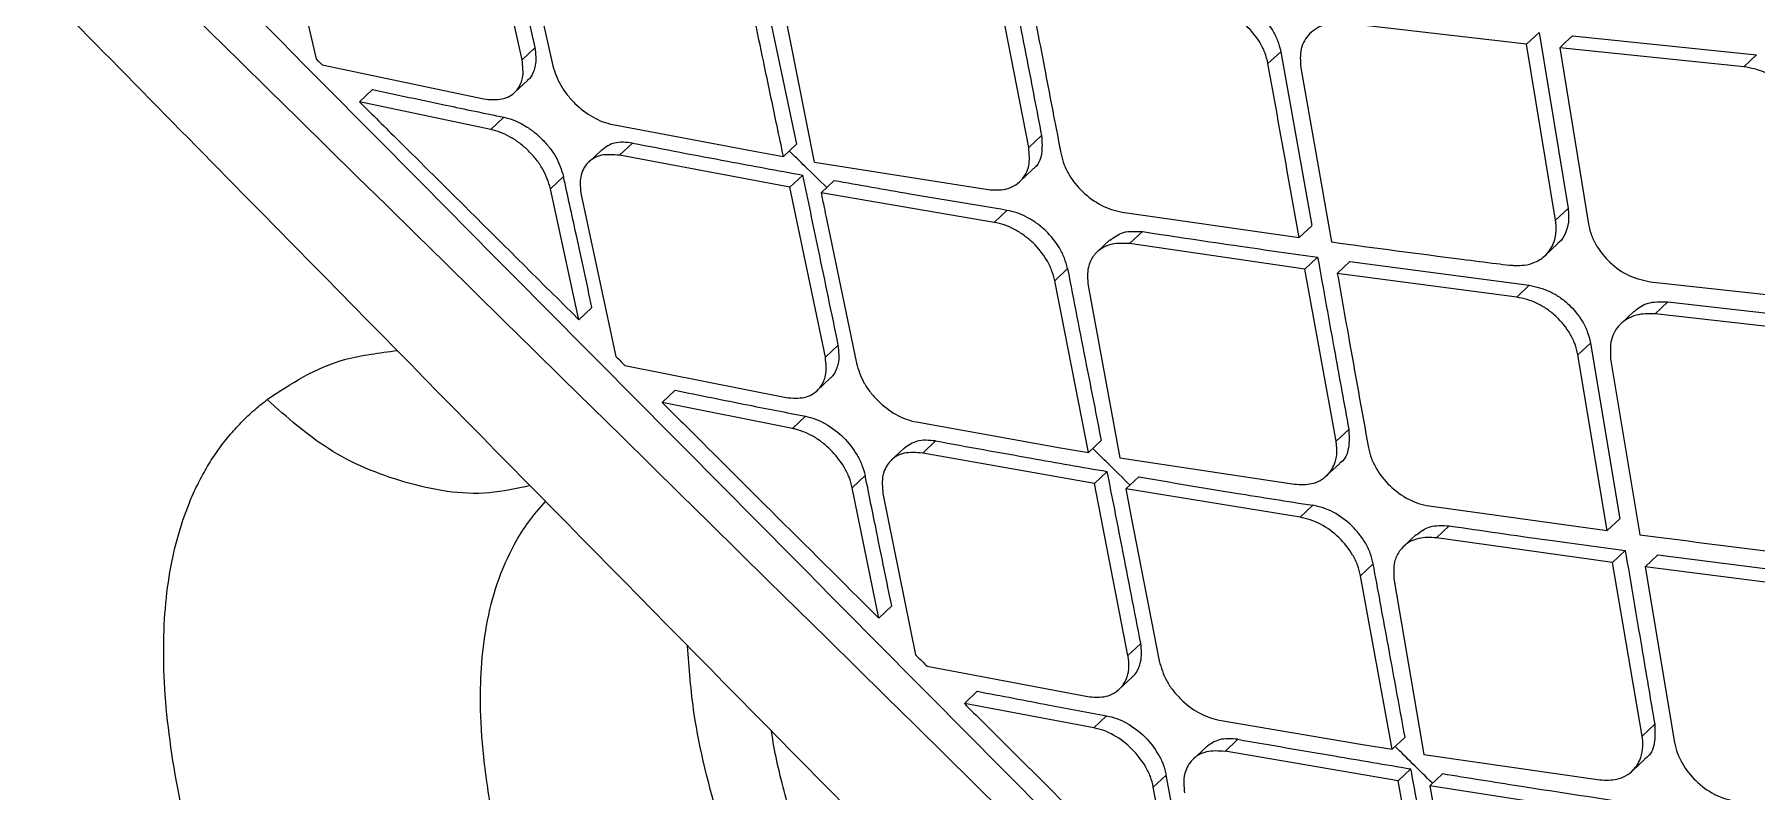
# Model space of a CAD drawing. Extents: x 0 to 84, y -21 to 126.
# Drawn here: x 66.501 to 67.949, y 65.54 to 66.176 of the extents above; entities that cross this region are included whole.
import ezdxf

# ---------------------------------------------------------------- set-up
doc = ezdxf.new("R2010")
doc.units = 0
doc.header["$MEASUREMENT"] = 0
doc.layers.add('1', color=4, linetype='Continuous')

# ---------------------------------------------------------------- blocks, each defined once
blk = doc.blocks.new('PRODIGY')
at = {"layer": '1', "color": 3, "linetype": 'Continuous', "lineweight": 25}
for p, q in [((66.7066, 66.2919), (66.7381, 66.1557)), ((66.9114, 66.1548), (66.8798, 66.2959)), ((66.9102, 66.2713), (66.9372, 66.1497)), ((67.112, 66.2264), (67.142, 66.0838)), ((67.3374, 66.0811), (67.3096, 66.2242)), ((67.1573, 66.0689), (67.1289, 66.212)), ((67.7559, 66.1679), (67.6028, 66.1855)), ((67.7559, 66.1679), (67.7665, 66.1778)), ((67.7665, 66.1778), (67.7909, 66.0299)), ((67.7945, 66.1748), (67.9493, 66.1589)), ((66.9114, 66.1548), (66.9224, 66.1651)), ((67.5385, 66.1516), (67.5492, 66.1616)), ((67.5492, 66.1616), (67.5754, 66.0155)), ((67.7803, 66.0199), (67.7559, 66.1678)), ((67.9387, 66.1489), (67.7838, 66.1648)), ((67.7838, 66.1648), (67.808, 66.0167)), ((67.9387, 66.1489), (67.9493, 66.1589)), ((66.7432, 66.1506), (66.8793, 66.1219)), ((67.566, 66.1481), (67.592, 66.0017)), ((66.7746, 66.1195), (66.7856, 66.1299)), ((66.9051, 66.1274), (66.9161, 66.1377)), ((66.885, 66.0962), (66.7746, 66.1195)), ((66.885, 66.0962), (66.896, 66.1065)), ((66.9878, 66.1003), (67.1096, 66.0775)), ((66.9934, 66.0746), (67.0043, 66.0848)), ((67.1311, 66.0736), (67.142, 66.0838)), ((67.3374, 66.0811), (67.3481, 66.0912)), ((66.9783, 66.0791), (66.9674, 66.0688)), ((67.1366, 66.0477), (66.9934, 66.0746)), ((67.1096, 66.0775), (67.1311, 66.0736)), ((66.9353, 66.0465), (66.9462, 66.0568)), ((67.1366, 66.0477), (67.1474, 66.0579)), ((67.1573, 66.0689), (67.3031, 66.0457)), ((67.3299, 66.0526), (67.3406, 66.0627)), ((66.9592, 65.9363), (66.9353, 66.0465)), ((66.961, 66.0413), (66.9903, 65.9055)), ((67.1664, 65.9048), (67.1366, 66.0477)), ((67.1628, 66.043), (67.1736, 66.0532)), ((67.3082, 66.0182), (67.1628, 66.043)), ((67.3082, 66.0182), (67.3189, 66.0283)), ((67.4158, 66.0268), (67.5648, 66.0054)), ((67.7803, 66.0199), (67.7909, 66.0299)), ((67.1673, 66.0212), (67.1924, 65.9)), ((67.5648, 66.0054), (67.5754, 66.0154)), ((67.4056, 66.0034), (67.3948, 65.9933)), ((67.4222, 66.0003), (67.4329, 66.0104)), ((67.5695, 65.9789), (67.4222, 66.0003)), ((67.7715, 65.9903), (67.782, 66.0001)), ((67.5695, 65.9789), (67.5802, 65.9889)), ((67.6074, 65.9852), (67.5968, 65.9751)), ((67.6074, 65.9852), (67.7582, 65.9654)), ((67.37, 65.9793), (67.3592, 65.9692)), ((67.3875, 65.8249), (67.3592, 65.9692)), ((67.5957, 65.8343), (67.5695, 65.9789)), ((67.7476, 65.9554), (67.5968, 65.9751)), ((67.8597, 65.9683), (68.0134, 65.9513)), ((67.3872, 65.9651), (67.4139, 65.8204)), ((67.7476, 65.9554), (67.7582, 65.9654)), ((66.9701, 65.9467), (66.9592, 65.9364)), ((67.8461, 65.9432), (67.8354, 65.9331)), ((67.864, 65.9413), (67.8746, 65.9513)), ((68.0175, 65.9242), (67.864, 65.9413)), ((67.8746, 65.9513), (68.0281, 65.9342)), ((67.1664, 65.9048), (67.1772, 65.9151)), ((67.799, 65.9068), (67.8097, 65.9168)), ((67.8097, 65.9168), (67.8344, 65.7692)), ((66.9978, 65.898), (67.1333, 65.871)), ((67.8238, 65.7592), (67.799, 65.9068)), ((67.8266, 65.9034), (67.8511, 65.7556)), ((67.1596, 65.877), (67.1704, 65.8872)), ((67.0291, 65.8669), (67.0401, 65.8771)), ((67.1387, 65.8451), (67.0291, 65.8669)), ((67.1387, 65.8451), (67.1496, 65.8553)), ((67.2429, 65.8505), (67.364, 65.8289)), ((67.5957, 65.8343), (67.6064, 65.8443)), ((67.2326, 65.8285), (67.2217, 65.8183)), ((67.2482, 65.8244), (67.259, 65.8346)), ((67.3926, 65.7987), (67.2482, 65.8244)), ((67.364, 65.8289), (67.3875, 65.8249)), ((67.3875, 65.8249), (67.3982, 65.835)), ((67.3926, 65.7987), (67.4034, 65.8089)), ((67.4139, 65.8204), (67.5607, 65.7982)), ((67.5878, 65.8054), (67.5985, 65.8154)), ((67.1998, 65.8055), (67.1889, 65.7953)), ((67.2112, 65.6858), (67.1889, 65.7953)), ((67.4208, 65.6543), (67.3926, 65.7987)), ((67.419, 65.7942), (67.4298, 65.8043)), ((67.419, 65.7942), (67.4236, 65.7705)), ((67.5655, 65.7704), (67.419, 65.7942)), ((67.2148, 65.7903), (67.2422, 65.6549)), ((67.5655, 65.7704), (67.5762, 65.7805)), ((67.674, 65.7799), (67.8238, 65.7592)), ((67.4236, 65.7705), (67.447, 65.6497)), ((67.8238, 65.7592), (67.8344, 65.7692)), ((67.6632, 65.7559), (67.6525, 65.7459)), ((67.6802, 65.7531), (67.6909, 65.7632)), ((67.8283, 65.7324), (67.6802, 65.7532)), ((67.8283, 65.7324), (67.8389, 65.7425)), ((67.8556, 65.7288), (67.8662, 65.7388)), ((67.8662, 65.7388), (68.0176, 65.7196)), ((67.6163, 65.7212), (67.627, 65.7313)), ((67.853, 65.5865), (67.8283, 65.7324)), ((67.8556, 65.7288), (67.8804, 65.5812)), ((68.007, 65.7096), (67.8556, 65.7288)), ((67.643, 65.5755), (67.6163, 65.7212)), ((67.6445, 65.7173), (67.6696, 65.5712)), ((67.2112, 65.6858), (67.2221, 65.696)), ((67.4208, 65.6543), (67.4316, 65.6645)), ((67.2519, 65.6452), (67.3869, 65.6198)), ((67.4135, 65.6261), (67.4243, 65.6362)), ((67.2832, 65.614), (67.2941, 65.6242)), ((67.392, 65.5936), (67.2832, 65.614)), ((67.4028, 65.6037), (67.392, 65.5936)), ((67.4974, 65.6001), (67.6179, 65.5796)), ((67.853, 65.5865), (67.8637, 65.5965)), ((67.4864, 65.5774), (67.4756, 65.5673)), ((67.5024, 65.5737), (67.5132, 65.5839)), ((67.6179, 65.5796), (67.643, 65.5755)), ((67.643, 65.5755), (67.6538, 65.5856)), ((67.6479, 65.549), (67.5024, 65.5738)), ((67.6696, 65.5712), (67.8174, 65.5498)), ((67.8447, 65.5572), (67.8554, 65.5673)), ((67.4505, 65.4224), (67.3253, 65.5488)), ((67.4421, 65.5437), (67.4529, 65.5538)), ((67.6479, 65.549), (67.6586, 65.5591)), ((67.6746, 65.4033), (67.6479, 65.549)), ((67.6745, 65.5447), (67.6852, 65.5548)), ((67.463, 65.4348), (67.4421, 65.5437)), ((67.8218, 65.5218), (67.6745, 65.5447))]:
    blk.add_line(p, q, dxfattribs=at)
at = {"layer": '1', "color": 3, "linetype": 'Continuous', "lineweight": 25, "flags": 128}
for points in [[(67.7944, 66.1748), (67.7885, 66.1692), (67.7838, 66.1648)], [(67.6745, 65.5447), (67.6771, 65.5305), (67.6791, 65.5193)]]:
    blk.add_lwpolyline(points, dxfattribs=at)
at = {"layer": '1', "color": 3, "linetype": 'Continuous', "lineweight": 25}
for points, knots in [([(67.3253, 65.5488), (67.1059, 65.7699), (66.7765, 66.1019), (66.3904, 66.4915), (66.1965, 66.6844), (66.0849, 66.7997), (66.047, 66.8629), (66.028, 66.8945)], [0, 0, 0, 0, 0.498043, 0.747571, 0.874859, 0.937491, 1, 1, 1, 1]), ([(69.4918, 63.35), (69.0704, 63.7759), (68.4224, 64.4307), (67.2416, 65.5974), (66.4842, 66.3399), (65.9567, 66.857)], [0, 0, 0, 0, 0.360925, 0.55487, 1, 1, 1, 1]), ([(65.9062, 66.8263), (66.0398, 66.6902), (66.3114, 66.4135), (66.7112, 66.0071), (67.0952, 65.617), (67.4487, 65.2582), (67.7716, 64.9305), (68.0462, 64.6519), (68.2761, 64.4186), (68.4654, 64.2264), (68.6359, 64.0533), (68.7883, 63.8985), (68.9326, 63.7518), (69.0977, 63.5839), (69.2992, 63.3791), (69.5434, 63.1306), (69.8182, 62.8509), (70.1236, 62.5399), (70.4595, 62.1977), (70.8181, 61.8321), (71.1983, 61.4444), (71.5992, 61.0358), (72.0275, 60.5996), (72.4687, 60.1506), (72.7675, 59.8472), (72.9142, 59.6983)], [0, 0, 0, 0, 0.057228, 0.116342, 0.171086, 0.221472, 0.267495, 0.309155, 0.33883, 0.365816, 0.390114, 0.411724, 0.431001, 0.451886, 0.482371, 0.517227, 0.556456, 0.600057, 0.648032, 0.700383, 0.753757, 0.811031, 0.872192, 0.937257, 1, 1, 1, 1]), ([(66.9224, 66.1651), (66.9165, 66.1915), (66.906, 66.2387), (66.8954, 66.2856), (66.8907, 66.3062)], [0, 0, 0, 0, 0.559995, 1, 1, 1, 1]), ([(67.3203, 66.2343), (67.3255, 66.2075), (67.3348, 66.1598), (67.3441, 66.1122), (67.3481, 66.0912)], [0, 0, 0, 0, 0.560004, 1, 1, 1, 1]), ([(67.1311, 66.0736), (67.1293, 66.0821), (67.1243, 66.1059), (67.1143, 66.1535), (67.1061, 66.1925), (67.1011, 66.2162)], [0, 0, 0, 0, 0.180319, 0.5, 1, 1, 1, 1]), ([(67.3367, 66.2203), (67.3413, 66.1962), (67.3501, 66.1506), (67.3593, 66.1024), (67.364, 66.0783), (67.3645, 66.0756)], [0, 0, 0, 0, 0.4999962, 0.9443078, 1, 1, 1, 1]), ([(67.5385, 66.1516), (67.5378, 66.1547), (67.5363, 66.1607), (67.5307, 66.1718), (67.5226, 66.1818), (67.5127, 66.1898), (67.5014, 66.1966), (67.4926, 66.1986), (67.4868, 66.1999)], [0, 0, 0, 0, 0.139264, 0.269151, 0.499873, 0.627582, 0.753819, 1, 1, 1, 1]), ([(67.4975, 66.21), (67.5033, 66.2086), (67.5121, 66.2066), (67.5233, 66.1999), (67.5332, 66.1919), (67.5413, 66.1819), (67.547, 66.1709), (67.5484, 66.1648), (67.5492, 66.1616)], [0, 0, 0, 0, 0.245385, 0.371258, 0.499006, 0.728239, 0.858894, 1, 1, 1, 1]), ([(67.6028, 66.1855), (67.5974, 66.1856), (67.5889, 66.1857), (67.5795, 66.1816), (67.5715, 66.1755), (67.565, 66.1645), (67.5657, 66.1536), (67.566, 66.1481)], [0, 0, 0, 0, 0.237844, 0.36642, 0.501168, 0.750401, 1, 1, 1, 1]), ([(66.9159, 66.1379), (66.9162, 66.1381), (66.919, 66.1395), (66.9209, 66.1441), (66.9239, 66.1525), (66.923, 66.1598), (66.9224, 66.1651)], [0, 0, 0, 0, 0.035153, 0.345951, 0.517941, 1, 1, 1, 1]), ([(66.7381, 66.1557), (66.739, 66.1547), (66.7407, 66.153), (66.7425, 66.1514), (66.7432, 66.1506)], [0, 0, 0, 0, 0.5600819, 1, 1, 1, 1]), ([(66.8793, 66.1219), (66.8846, 66.1214), (66.8952, 66.1205), (66.9054, 66.1265), (66.9101, 66.1337), (66.9128, 66.1423), (66.912, 66.1495), (66.9114, 66.1548)], [0, 0, 0, 0, 0.248523, 0.498675, 0.66224, 0.750249, 1, 1, 1, 1]), ([(66.9372, 66.1497), (66.939, 66.1443), (66.9416, 66.136), (66.9491, 66.1254), (66.9577, 66.1157), (66.9682, 66.1078), (66.9793, 66.1024), (66.985, 66.101), (66.9878, 66.1003)], [0, 0, 0, 0, 0.250732, 0.37728, 0.50088, 0.743372, 0.86992, 1, 1, 1, 1]), ([(67.5648, 66.0054), (67.5618, 66.022), (67.553, 66.0707), (67.5443, 66.1194), (67.5385, 66.1516)], [0, 0, 0, 0, 0.340244, 1, 1, 1, 1]), ([(67.9907, 66.1009), (67.9892, 66.1066), (67.9861, 66.1182), (67.9753, 66.1314), (67.9648, 66.1396), (67.9533, 66.1461), (67.9445, 66.1478), (67.9387, 66.1489)], [0, 0, 0, 0, 0.249543, 0.499113, 0.63423, 0.763041, 1, 1, 1, 1]), ([(66.7856, 66.1299), (66.8061, 66.1254), (66.8427, 66.1176), (66.8797, 66.1099), (66.896, 66.1065)], [0, 0, 0, 0, 0.560003, 1, 1, 1, 1]), ([(66.7746, 66.1195), (66.7855, 66.1087), (66.8163, 66.0782), (66.8778, 66.0172), (66.9284, 65.9669), (66.9592, 65.9364)], [0, 0, 0, 0, 0.176666, 0.499996, 1, 1, 1, 1]), ([(66.896, 66.1065), (66.8988, 66.1058), (66.9043, 66.1044), (66.9127, 66.1002), (66.9206, 66.095), (66.928, 66.0886), (66.9345, 66.0812), (66.9418, 66.0706), (66.9445, 66.0623), (66.9462, 66.0568)], [0, 0, 0, 0, 0.129335, 0.255594, 0.379086, 0.500169, 0.623762, 0.750449, 1, 1, 1, 1]), ([(66.9353, 66.0465), (66.9335, 66.052), (66.9308, 66.0603), (66.9235, 66.071), (66.9169, 66.0783), (66.9095, 66.0848), (66.9015, 66.0901), (66.8932, 66.0941), (66.8878, 66.0955), (66.885, 66.0962)], [0, 0, 0, 0, 0.25045, 0.376675, 0.500316, 0.624756, 0.749584, 0.872259, 1, 1, 1, 1]), ([(67.0043, 66.0848), (66.9989, 66.0854), (66.9884, 66.0864), (66.9817, 66.0813), (66.9785, 66.0789)], [0, 0, 0, 0, 0.519001, 1, 1, 1, 1]), ([(67.0043, 66.0848), (67.0309, 66.0797), (67.0783, 66.0705), (67.1263, 66.0618), (67.1474, 66.0579)], [0, 0, 0, 0, 0.5599984, 1, 1, 1, 1]), ([(67.3481, 66.0912), (67.3485, 66.0859), (67.3491, 66.0754), (67.3452, 66.0656), (67.3408, 66.0631), (67.3405, 66.0629)], [0, 0, 0, 0, 0.478256, 0.956719, 1, 1, 1, 1]), ([(66.9934, 66.0746), (66.9881, 66.075), (66.9774, 66.0759), (66.9659, 66.069), (66.9593, 66.0573), (66.9604, 66.0466), (66.961, 66.0413)], [0, 0, 0, 0, 0.248665, 0.499079, 0.749914, 1, 1, 1, 1]), ([(67.1675, 66.0474), (67.1614, 66.0534), (67.1509, 66.0636), (67.1404, 66.0739), (67.136, 66.0782)], [0, 0, 0, 0, 0.582029, 1, 1, 1, 1]), ([(67.3031, 66.0457), (67.3083, 66.0454), (67.3163, 66.045), (67.3252, 66.0487), (67.3327, 66.0544), (67.3387, 66.065), (67.3378, 66.0757), (67.3374, 66.0811)], [0, 0, 0, 0, 0.233522, 0.363307, 0.501482, 0.750873, 1, 1, 1, 1]), ([(67.3645, 66.0756), (67.3653, 66.0726), (67.3667, 66.0667), (67.3723, 66.0557), (67.3823, 66.0431), (67.3955, 66.0337), (67.407, 66.0286), (67.4129, 66.0274), (67.4158, 66.0268)], [0, 0, 0, 0, 0.136433, 0.26524, 0.499313, 0.745499, 0.871779, 1, 1, 1, 1]), ([(66.9701, 65.9467), (66.9657, 65.9672), (66.9577, 66.004), (66.9497, 66.0407), (66.9462, 66.0568)], [0, 0, 0, 0, 0.560005, 1, 1, 1, 1]), ([(67.1772, 65.9151), (67.1717, 65.9418), (67.1618, 65.9894), (67.1518, 66.037), (67.1474, 66.0579)], [0, 0, 0, 0, 0.560003, 1, 1, 1, 1]), ([(67.1628, 66.043), (67.1636, 66.0389), (67.1651, 66.0317), (67.1666, 66.0244), (67.1673, 66.0212)], [0, 0, 0, 0, 0.559959, 1, 1, 1, 1]), ([(67.3189, 66.0283), (67.2916, 66.0329), (67.2429, 66.0409), (67.1948, 66.0494), (67.1736, 66.0532)], [0, 0, 0, 0, 0.560002, 1, 1, 1, 1]), ([(67.37, 65.9793), (67.3692, 65.9823), (67.3677, 65.9881), (67.3622, 65.9991), (67.3541, 66.0093), (67.3443, 66.0175), (67.3361, 66.0226), (67.3275, 66.0265), (67.3218, 66.0277), (67.3189, 66.0283)], [0, 0, 0, 0, 0.134622, 0.262753, 0.499029, 0.623289, 0.748057, 0.87355, 1, 1, 1, 1]), ([(67.7909, 66.0299), (67.7912, 66.0259), (67.7918, 66.0183), (67.7887, 66.0088), (67.7852, 66.0028), (67.7824, 66.0007), (67.7819, 66.0003)], [0, 0, 0, 0, 0.341677, 0.65472, 0.9391, 1, 1, 1, 1]), ([(67.3592, 65.9692), (67.3585, 65.9721), (67.357, 65.9779), (67.3515, 65.989), (67.3434, 65.9991), (67.3336, 66.0074), (67.3254, 66.0125), (67.3167, 66.0164), (67.311, 66.0176), (67.3082, 66.0182)], [0, 0, 0, 0, 0.134049, 0.261948, 0.498825, 0.623084, 0.748018, 0.87358, 1, 1, 1, 1]), ([(67.743, 65.9822), (67.7444, 65.9821), (67.7482, 65.9819), (67.755, 65.9821), (67.764, 65.9845), (67.7738, 65.9911), (67.7801, 66.0022), (67.7811, 66.0126), (67.7806, 66.018), (67.7803, 66.0194), (67.7803, 66.0198), (67.7803, 66.0199), (67.7803, 66.0199), (67.7803, 66.0199), (67.7803, 66.0199), (67.7803, 66.0199)], [0, 0, 0, 0, 0.056546, 0.158921, 0.307186, 0.501259, 0.749967, 0.936841, 0.983971, 0.995877, 0.998912, 0.999681, 0.999916, 0.999993, 1, 1, 1, 1]), ([(67.808, 66.0167), (67.8087, 66.0134), (67.8102, 66.0071), (67.8159, 65.9959), (67.8259, 65.9836), (67.8418, 65.9723), (67.8537, 65.9696), (67.8597, 65.9683)], [0, 0, 0, 0, 0.145645, 0.277719, 0.500258, 0.751405, 1, 1, 1, 1]), ([(67.4222, 66.0003), (67.4171, 66.0006), (67.4091, 66.001), (67.4, 65.9974), (67.3955, 65.9941), (67.3927, 65.9911), (67.39, 65.9875), (67.3862, 65.9794), (67.3868, 65.9705), (67.3872, 65.9651)], [0, 0, 0, 0, 0.22919, 0.359816, 0.50092, 0.531236, 0.583081, 0.751032, 1, 1, 1, 1]), ([(67.4057, 66.0032), (67.4092, 66.0058), (67.4164, 66.0113), (67.4273, 66.0107), (67.4329, 66.0104)], [0, 0, 0, 0, 0.481751, 1, 1, 1, 1]), ([(67.4329, 66.0104), (67.4603, 66.0063), (67.5091, 65.9989), (67.5585, 65.992), (67.5802, 65.9889)], [0, 0, 0, 0, 0.559993, 1, 1, 1, 1]), ([(67.592, 66.0017), (67.6284, 65.9968), (67.6745, 65.9906), (67.7246, 65.9844), (67.7383, 65.9826), (67.7425, 65.9822), (67.743, 65.9822)], [0, 0, 0, 0, 0.727019, 0.920235, 0.990676, 1, 1, 1, 1]), ([(67.5802, 65.9889), (67.5851, 65.9619), (67.5938, 65.9137), (67.6026, 65.8655), (67.6064, 65.8443)], [0, 0, 0, 0, 0.559998, 1, 1, 1, 1]), ([(67.37, 65.9793), (67.3752, 65.9524), (67.3846, 65.9043), (67.3941, 65.8562), (67.3982, 65.835)], [0, 0, 0, 0, 0.56, 1, 1, 1, 1]), ([(67.5968, 65.9751), (67.5999, 65.9577), (67.6086, 65.909), (67.6173, 65.8602), (67.623, 65.8289)], [0, 0, 0, 0, 0.35742, 1, 1, 1, 1]), ([(67.799, 65.9068), (67.7983, 65.91), (67.7969, 65.9161), (67.7914, 65.9272), (67.7833, 65.9373), (67.7734, 65.9453), (67.7622, 65.9521), (67.7534, 65.9541), (67.7476, 65.9554)], [0, 0, 0, 0, 0.13947, 0.269387, 0.499782, 0.627883, 0.754267, 1, 1, 1, 1]), ([(67.7582, 65.9654), (67.764, 65.9641), (67.7728, 65.9621), (67.784, 65.9554), (67.7939, 65.9474), (67.8019, 65.9374), (67.8075, 65.9262), (67.8089, 65.92), (67.8097, 65.9168)], [0, 0, 0, 0, 0.244831, 0.3709, 0.498956, 0.728004, 0.858737, 1, 1, 1, 1]), ([(67.864, 65.9413), (67.8585, 65.9414), (67.8501, 65.9415), (67.8405, 65.9374), (67.8325, 65.9312), (67.8258, 65.9201), (67.8263, 65.909), (67.8266, 65.9034)], [0, 0, 0, 0, 0.23855, 0.366964, 0.501197, 0.750427, 1, 1, 1, 1]), ([(67.8463, 65.9431), (67.8476, 65.9443), (67.8522, 65.9485), (67.8619, 65.9519), (67.8708, 65.9515), (67.8746, 65.9513)], [0, 0, 0, 0, 0.194533, 0.654889, 1, 1, 1, 1]), ([(66.697, 65.8693), (66.7172, 65.8827), (66.7476, 65.9031), (66.7914, 65.9086), (66.8063, 65.9105)], [0, 0, 0, 0, 0.659921, 1, 1, 1, 1]), ([(67.1703, 65.8874), (67.1706, 65.8876), (67.1734, 65.889), (67.1754, 65.8937), (67.1786, 65.9023), (67.1778, 65.9096), (67.1772, 65.9151)], [0, 0, 0, 0, 0.034582, 0.343965, 0.517633, 1, 1, 1, 1]), ([(66.9903, 65.9055), (66.9917, 65.9041), (66.9942, 65.9016), (66.9967, 65.8991), (66.9978, 65.898)], [0, 0, 0, 0, 0.56, 1, 1, 1, 1]), ([(67.1333, 65.871), (67.1387, 65.8706), (67.1494, 65.8698), (67.1598, 65.876), (67.1647, 65.8834), (67.1676, 65.8922), (67.1669, 65.8995), (67.1664, 65.9048)], [0, 0, 0, 0, 0.248754, 0.498781, 0.661189, 0.750207, 1, 1, 1, 1]), ([(67.1924, 65.9), (67.1941, 65.8944), (67.1967, 65.8861), (67.204, 65.8754), (67.2126, 65.8657), (67.2231, 65.8578), (67.2343, 65.8525), (67.24, 65.8512), (67.2429, 65.8505)], [0, 0, 0, 0, 0.250472, 0.377033, 0.500758, 0.743321, 0.869935, 1, 1, 1, 1]), ([(69.192, 63.2986), (69.1896, 63.2968), (69.1847, 63.2932), (69.177, 63.2882), (69.1691, 63.2834), (69.1608, 63.279), (69.1523, 63.2749), (69.1435, 63.2711), (69.1345, 63.2676), (69.1251, 63.2644), (69.1155, 63.2615), (69.1056, 63.2589), (69.0954, 63.2567), (69.0663, 63.2512), (69.0141, 63.2473), (68.9303, 63.2547), (68.8357, 63.2753), (68.7298, 63.3098), (68.6151, 63.3577), (68.4924, 63.4192), (68.3639, 63.4929), (68.2318, 63.5778), (68.0977, 63.6724), (67.9647, 63.7743), (67.8334, 63.8827), (67.7074, 63.994), (67.5859, 64.1084), (67.4698, 64.2245), (67.3576, 64.3436), (67.2482, 64.4671), (67.1429, 64.5942), (67.0417, 64.7253), (66.948, 64.857), (66.8626, 64.9885), (66.7879, 65.1167), (66.725, 65.2402), (66.675, 65.3567), (66.6389, 65.4642), (66.6165, 65.5618), (66.608, 65.6476), (66.6125, 65.7219), (66.6254, 65.7692), (66.6382, 65.7976), (66.6458, 65.8117), (66.6542, 65.825), (66.6636, 65.8374), (66.6738, 65.8489), (66.6849, 65.8597), (66.693, 65.8661), (66.697, 65.8693)], [0, 0, 0, 0, 0.004866, 0.009726, 0.014582, 0.019434, 0.024284, 0.029133, 0.033982, 0.038832, 0.043684, 0.04854, 0.0534, 0.058266, 0.089137, 0.120009, 0.152167, 0.184325, 0.217168, 0.25001, 0.282852, 0.315695, 0.347853, 0.380012, 0.410883, 0.441755, 0.470877, 0.500001, 0.529123, 0.558247, 0.589118, 0.61999, 0.652148, 0.684306, 0.717148, 0.749991, 0.782833, 0.815676, 0.847834, 0.879992, 0.910864, 0.941735, 0.950073, 0.958397, 0.966712, 0.975024, 0.983339, 0.991662, 1, 1, 1, 1]), ([(66.9181, 65.797), (66.9067, 65.7945), (66.8723, 65.7869), (66.8129, 65.7973), (66.7479, 65.8239), (66.7136, 65.8545), (66.697, 65.8693)], [0, 0, 0, 0, 0.14781, 0.445159, 0.732587, 1, 1, 1, 1]), ([(67.0291, 65.8669), (67.0396, 65.8565), (67.0699, 65.8263), (67.1306, 65.7659), (67.1809, 65.716), (67.2112, 65.6858)], [0, 0, 0, 0, 0.172069, 0.499996, 1, 1, 1, 1]), ([(67.0401, 65.8771), (67.0604, 65.873), (67.0968, 65.8656), (67.1334, 65.8585), (67.1496, 65.8553)], [0, 0, 0, 0, 0.5599973, 1, 1, 1, 1]), ([(67.1496, 65.8553), (67.1524, 65.8546), (67.158, 65.8532), (67.1691, 65.8479), (67.1821, 65.8381), (67.192, 65.8252), (67.1975, 65.8141), (67.199, 65.8084), (67.1998, 65.8055)], [0, 0, 0, 0, 0.129265, 0.255628, 0.499588, 0.739494, 0.867194, 1, 1, 1, 1]), ([(67.1889, 65.7953), (67.1882, 65.7982), (67.1867, 65.8039), (67.1811, 65.815), (67.1731, 65.8254), (67.1633, 65.8338), (67.1533, 65.8405), (67.1442, 65.8436), (67.1392, 65.8449), (67.1387, 65.8451)], [0, 0, 0, 0, 0.13278, 0.260492, 0.500524, 0.625272, 0.750586, 0.973716, 1, 1, 1, 1]), ([(67.6064, 65.8443), (67.6067, 65.839), (67.6072, 65.8284), (67.6032, 65.8184), (67.5987, 65.8159), (67.5983, 65.8157)], [0, 0, 0, 0, 0.478582, 0.957301, 1, 1, 1, 1]), ([(67.2482, 65.8244), (67.2428, 65.8248), (67.232, 65.8255), (67.2205, 65.8187), (67.2161, 65.8108), (67.2137, 65.8017), (67.2143, 65.7957), (67.2148, 65.7903)], [0, 0, 0, 0, 0.248809, 0.498976, 0.723991, 0.749981, 1, 1, 1, 1]), ([(67.259, 65.8346), (67.2535, 65.8351), (67.243, 65.836), (67.2361, 65.8308), (67.2327, 65.8283)], [0, 0, 0, 0, 0.518767, 1, 1, 1, 1]), ([(67.259, 65.8346), (67.2858, 65.8297), (67.3337, 65.821), (67.3821, 65.8126), (67.4034, 65.8089)], [0, 0, 0, 0, 0.560002, 1, 1, 1, 1]), ([(67.4225, 65.7975), (67.4163, 65.8035), (67.4058, 65.8138), (67.3954, 65.824), (67.3911, 65.8283)], [0, 0, 0, 0, 0.587195, 1, 1, 1, 1]), ([(67.5607, 65.7982), (67.5657, 65.798), (67.5736, 65.7976), (67.5827, 65.8012), (67.5901, 65.8068), (67.5951, 65.8153), (67.5967, 65.8246), (67.5963, 65.8305), (67.5959, 65.8333), (67.5958, 65.834), (67.5957, 65.8342), (67.5957, 65.8343)], [0, 0, 0, 0, 0.22537, 0.356899, 0.500757, 0.715869, 0.87101, 0.965782, 0.990474, 0.999039, 1, 1, 1, 1]), ([(67.623, 65.8289), (67.6237, 65.8259), (67.6251, 65.8199), (67.6306, 65.8088), (67.6406, 65.7962), (67.6537, 65.7867), (67.6652, 65.7817), (67.6711, 65.7805), (67.674, 65.7799)], [0, 0, 0, 0, 0.13638, 0.265181, 0.499301, 0.74543, 0.87175, 1, 1, 1, 1]), ([(67.4316, 65.6645), (67.4263, 65.6915), (67.417, 65.7396), (67.4075, 65.7877), (67.4034, 65.8089)], [0, 0, 0, 0, 0.560004, 1, 1, 1, 1]), ([(67.2221, 65.696), (67.2179, 65.7165), (67.2105, 65.753), (67.2031, 65.7895), (67.1998, 65.8055)], [0, 0, 0, 0, 0.5600114, 1, 1, 1, 1]), ([(67.4298, 65.8043), (67.4569, 65.7998), (67.5055, 65.7916), (67.5546, 65.7839), (67.5762, 65.7805)], [0, 0, 0, 0, 0.559992, 1, 1, 1, 1]), ([(69.1305, 63.5587), (69.1304, 63.5586), (69.1302, 63.5585), (69.1296, 63.558), (69.1271, 63.5562), (69.1174, 63.5494), (69.0972, 63.5378), (69.0684, 63.527), (69.0371, 63.52), (69.0072, 63.5163), (68.9747, 63.5153), (68.9407, 63.517), (68.9082, 63.5208), (68.8587, 63.5293), (68.7936, 63.546), (68.7046, 63.5775), (68.6168, 63.6154), (68.5174, 63.6653), (68.4088, 63.7275), (68.3037, 63.7951), (68.207, 63.8625), (68.1241, 63.9238), (68.0522, 63.9802), (67.9934, 64.0282), (67.9423, 64.0712), (67.8875, 64.1189), (67.8327, 64.1681), (67.7793, 64.2177), (67.7271, 64.2675), (67.6765, 64.3173), (67.6342, 64.3603), (67.5948, 64.4012), (67.549, 64.4499), (67.4874, 64.5176), (67.4215, 64.5936), (67.3603, 64.6675), (67.3064, 64.7353), (67.2555, 64.8023), (67.2087, 64.8667), (67.167, 64.927), (67.1308, 64.9818), (67.0923, 65.0429), (67.0524, 65.1104), (67.0123, 65.1838), (66.9767, 65.2556), (66.9462, 65.3246), (66.9214, 65.3898), (66.9019, 65.4514), (66.8878, 65.5091), (66.8792, 65.5624), (66.8759, 65.6066), (66.8767, 65.6453), (66.881, 65.6808), (66.8899, 65.716), (66.9024, 65.7445), (66.9165, 65.7671), (66.9261, 65.7781), (66.9311, 65.7837)], [0, 0, 0, 0, 0.000051, 0.000453, 0.001569, 0.005808, 0.022488, 0.044174, 0.059392, 0.074771, 0.090366, 0.106171, 0.120632, 0.131829, 0.166582, 0.194581, 0.225003, 0.252909, 0.287553, 0.322136, 0.34369, 0.369583, 0.391585, 0.403666, 0.418641, 0.434269, 0.449685, 0.464876, 0.479832, 0.494542, 0.508997, 0.517321, 0.529853, 0.550701, 0.574614, 0.593542, 0.612407, 0.631166, 0.649576, 0.666661, 0.682359, 0.696622, 0.719741, 0.742053, 0.763498, 0.787248, 0.809542, 0.830343, 0.853725, 0.875552, 0.895818, 0.912412, 0.930787, 0.950835, 0.972423, 0.985837, 1, 1, 1, 1]), ([(67.627, 65.7313), (67.6263, 65.7343), (67.6249, 65.7402), (67.6194, 65.7513), (67.6094, 65.7641), (67.5962, 65.7736), (67.5848, 65.7787), (67.579, 65.7799), (67.5762, 65.7805)], [0, 0, 0, 0, 0.134519, 0.262779, 0.499656, 0.747854, 0.873511, 1, 1, 1, 1]), ([(67.6163, 65.7212), (67.6156, 65.7242), (67.6142, 65.7301), (67.6087, 65.7412), (67.5987, 65.754), (67.5855, 65.7636), (67.5741, 65.7686), (67.5683, 65.7698), (67.5655, 65.7704)], [0, 0, 0, 0, 0.133914, 0.261921, 0.49943, 0.747803, 0.873523, 1, 1, 1, 1]), ([(67.6802, 65.7531), (67.6751, 65.7534), (67.667, 65.7538), (67.6578, 65.7501), (67.6532, 65.7467), (67.6504, 65.7437), (67.6476, 65.74), (67.6436, 65.7318), (67.6442, 65.7227), (67.6445, 65.7173)], [0, 0, 0, 0, 0.229468, 0.360049, 0.500914, 0.531767, 0.583814, 0.75101, 1, 1, 1, 1]), ([(67.6633, 65.7557), (67.6669, 65.7584), (67.6743, 65.764), (67.6852, 65.7635), (67.6909, 65.7632)], [0, 0, 0, 0, 0.482181, 1, 1, 1, 1]), ([(67.6909, 65.7632), (67.7184, 65.7592), (67.7675, 65.7521), (67.8171, 65.7454), (67.8389, 65.7425)], [0, 0, 0, 0, 0.560002, 1, 1, 1, 1]), ([(67.8511, 65.7556), (67.8873, 65.7511), (67.9362, 65.7449), (67.9864, 65.7383), (68.0011, 65.7368), (68.0027, 65.7367)], [0, 0, 0, 0, 0.71608, 0.96951, 1, 1, 1, 1]), ([(67.8389, 65.7425), (67.8435, 65.7152), (67.8518, 65.6665), (67.86, 65.6179), (67.8637, 65.5965)], [0, 0, 0, 0, 0.560008, 1, 1, 1, 1]), ([(67.6538, 65.5856), (67.6488, 65.6128), (67.6398, 65.6613), (67.6309, 65.7099), (67.627, 65.7313)], [0, 0, 0, 0, 0.559999, 1, 1, 1, 1]), ([(67.4242, 65.6364), (67.4245, 65.6366), (67.4273, 65.6381), (67.4294, 65.6428), (67.4327, 65.6515), (67.4321, 65.659), (67.4316, 65.6645)], [0, 0, 0, 0, 0.034309, 0.341298, 0.517559, 1, 1, 1, 1]), ([(67.3712, 64.9624), (67.3687, 64.9658), (67.3549, 64.985), (67.3346, 65.0144), (67.3107, 65.0498), (67.2921, 65.0783), (67.2755, 65.1042), (67.2481, 65.1481), (67.2152, 65.2039), (67.182, 65.2651), (67.1631, 65.3026), (67.1534, 65.3225), (67.1495, 65.3306), (67.141, 65.3487), (67.1281, 65.377), (67.112, 65.4154), (67.0982, 65.451), (67.087, 65.4831), (67.0704, 65.5358), (67.0551, 65.5979), (67.0518, 65.6437), (67.0505, 65.6624)], [0, 0, 0, 0, 0.012738, 0.06999, 0.108283, 0.143672, 0.176113, 0.205569, 0.309352, 0.389972, 0.447047, 0.460812, 0.471942, 0.480436, 0.535591, 0.590701, 0.645717, 0.693531, 0.73695, 0.892556, 1, 1, 1, 1]), ([(67.2422, 65.6549), (67.244, 65.6531), (67.2473, 65.6498), (67.2505, 65.6466), (67.2519, 65.6452)], [0, 0, 0, 0, 0.5599991, 1, 1, 1, 1]), ([(67.3869, 65.6198), (67.3916, 65.6194), (67.3992, 65.6187), (67.4082, 65.6218), (67.4154, 65.627), (67.4202, 65.6351), (67.4219, 65.6446), (67.4213, 65.6508), (67.4208, 65.654), (67.4208, 65.6543)], [0, 0, 0, 0, 0.215828, 0.349198, 0.499282, 0.706907, 0.859727, 0.985584, 1, 1, 1, 1]), ([(67.447, 65.6497), (67.4487, 65.6441), (67.4512, 65.6356), (67.4585, 65.6249), (67.467, 65.6152), (67.4775, 65.6073), (67.4888, 65.602), (67.4945, 65.6007), (67.4974, 65.6001)], [0, 0, 0, 0, 0.250294, 0.376882, 0.500614, 0.743335, 0.869975, 1, 1, 1, 1]), ([(67.2941, 65.6242), (67.3143, 65.6204), (67.3504, 65.6134), (67.3868, 65.6067), (67.4028, 65.6037)], [0, 0, 0, 0, 0.560003, 1, 1, 1, 1]), ([(67.2832, 65.614), (67.2936, 65.6037), (67.3236, 65.5738), (67.3835, 65.5141), (67.4331, 65.4647), (67.463, 65.4348)], [0, 0, 0, 0, 0.173343, 0.499999, 1, 1, 1, 1]), ([(67.4421, 65.5437), (67.4414, 65.5466), (67.44, 65.5524), (67.4345, 65.5635), (67.4246, 65.5764), (67.4117, 65.5862), (67.4005, 65.5915), (67.3949, 65.5929), (67.392, 65.5936)], [0, 0, 0, 0, 0.132563, 0.260261, 0.500701, 0.744644, 0.87093, 1, 1, 1, 1]), ([(67.4028, 65.6037), (67.4057, 65.603), (67.4113, 65.6017), (67.4225, 65.5964), (67.4354, 65.5866), (67.4453, 65.5737), (67.4508, 65.5625), (67.4522, 65.5568), (67.4529, 65.5538)], [0, 0, 0, 0, 0.129135, 0.255482, 0.499515, 0.739814, 0.867461, 1, 1, 1, 1]), ([(67.8637, 65.5965), (67.8639, 65.5911), (67.8643, 65.5804), (67.8601, 65.5703), (67.8556, 65.5677), (67.8552, 65.5675)], [0, 0, 0, 0, 0.478804, 0.957779, 1, 1, 1, 1]), ([(67.2905, 65.1824), (67.2873, 65.1879), (67.2786, 65.2027), (67.2654, 65.226), (67.2512, 65.2519), (67.2383, 65.2762), (67.2266, 65.299), (67.216, 65.3203), (67.1974, 65.3591), (67.178, 65.4035), (67.1599, 65.4503), (67.1458, 65.4908), (67.1328, 65.535), (67.124, 65.5707), (67.1214, 65.5885), (67.1211, 65.5908)], [0, 0, 0, 0, 0.035693, 0.095685, 0.152906, 0.207321, 0.258906, 0.307643, 0.353514, 0.527885, 0.624421, 0.70224, 0.838321, 0.979559, 1, 1, 1, 1]), ([(67.5132, 65.5839), (67.5076, 65.5843), (67.497, 65.5851), (67.4899, 65.5798), (67.4865, 65.5772)], [0, 0, 0, 0, 0.518531, 1, 1, 1, 1]), ([(67.5132, 65.5839), (67.5402, 65.5792), (67.5885, 65.5708), (67.6372, 65.5627), (67.6586, 65.5591)], [0, 0, 0, 0, 0.56, 1, 1, 1, 1]), ([(67.6768, 65.5469), (67.6712, 65.5524), (67.6608, 65.5627), (67.6504, 65.573), (67.6455, 65.5778)], [0, 0, 0, 0, 0.533497, 1, 1, 1, 1]), ([(67.8174, 65.5498), (67.8224, 65.5496), (67.8303, 65.5493), (67.8396, 65.553), (67.847, 65.5586), (67.8522, 65.5673), (67.8539, 65.5767), (67.8536, 65.5827), (67.8532, 65.5854), (67.8531, 65.5862), (67.853, 65.5864), (67.853, 65.5865), (67.853, 65.5865)], [0, 0, 0, 0, 0.225101, 0.356706, 0.500733, 0.716114, 0.87132, 0.966022, 0.990592, 0.997184, 0.999634, 1, 1, 1, 1]), ([(67.8804, 65.5812), (67.8811, 65.5782), (67.8824, 65.5722), (67.8879, 65.561), (67.8978, 65.5483), (67.9109, 65.5388), (67.9224, 65.5338), (67.9283, 65.5326), (67.9312, 65.5321)], [0, 0, 0, 0, 0.136277, 0.265058, 0.499293, 0.745287, 0.871648, 1, 1, 1, 1]), ([(67.5024, 65.5737), (67.497, 65.5741), (67.4861, 65.5747), (67.4744, 65.5677), (67.4698, 65.5597), (67.4673, 65.5504), (67.4678, 65.5444), (67.4683, 65.5389)], [0, 0, 0, 0, 0.249002, 0.499074, 0.723722, 0.749952, 1, 1, 1, 1]), ([(67.4738, 65.445), (67.4699, 65.4653), (67.463, 65.5016), (67.456, 65.5379), (67.4529, 65.5538)], [0, 0, 0, 0, 0.560008, 1, 1, 1, 1]), ([(67.6854, 65.4134), (67.6804, 65.4407), (67.6715, 65.4893), (67.6626, 65.5378), (67.6586, 65.5591)], [0, 0, 0, 0, 0.560004, 1, 1, 1, 1]), ([(67.8325, 65.5318), (67.8049, 65.536), (67.7555, 65.5435), (67.7067, 65.5513), (67.6852, 65.5548)], [0, 0, 0, 0, 0.560006, 1, 1, 1, 1])]:
    blk.add_open_spline(points, degree=3, knots=knots, dxfattribs=at)

msp = doc.modelspace()

# ---------------------------------------------------------------- block references
at = {"layer": '1'}
msp.add_blockref('PRODIGY', (0, 0), dxfattribs=at)

doc.saveas('drawing.dxf')
